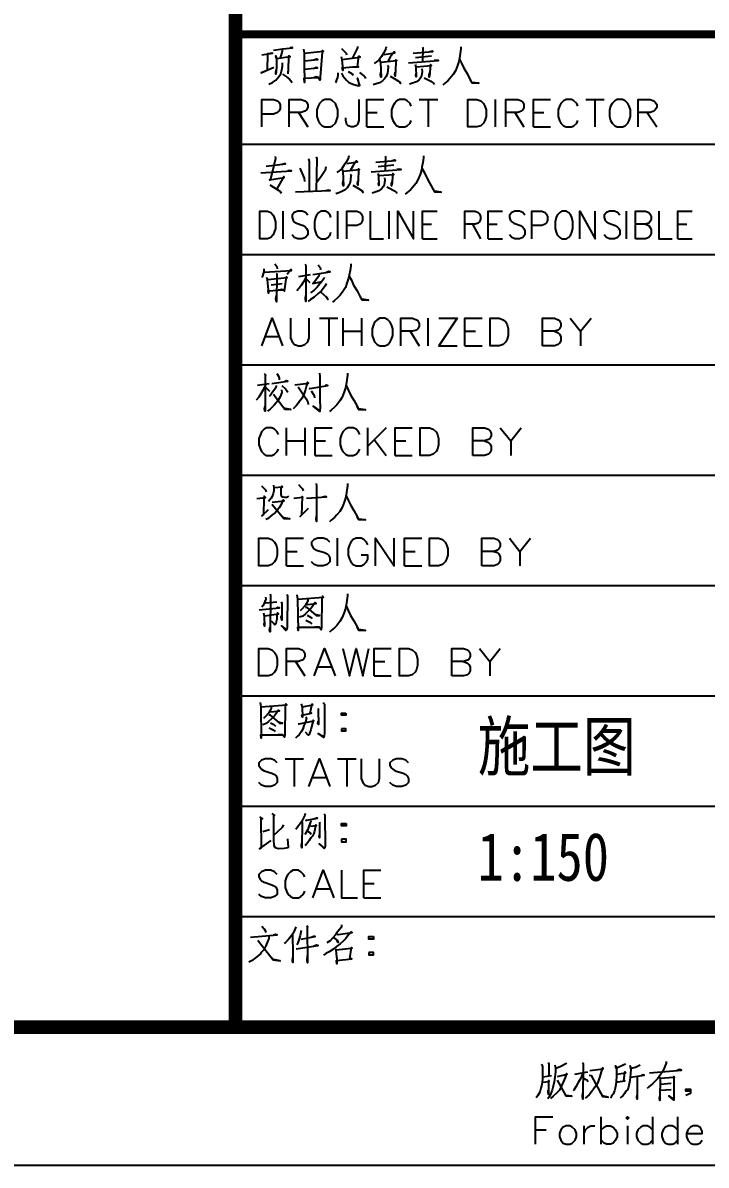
# Model space of a CAD drawing. Extents: x 1417642 to 3570900, y 124798 to 1191112.
# Drawn here: x 1604028 to 1611462, y 507748 to 520173 of the extents above; entities that cross this region are included whole.
import ezdxf

# ---------------------------------------------------------------- set-up
doc = ezdxf.new("R2010")
doc.units = 0
doc.header["$LTSCALE"] = 1000
doc.header["$MEASUREMENT"] = 0
for name, color, linetype in [('PUB_TITLE', 4, 'CONTINUOUS'), ('TEXT', 7, 'CONTINUOUS'), ('图戳', 211, 'CONTINUOUS')]:
    doc.layers.add(name, color=color, linetype=linetype)
doc.styles.add('HZSJ', font='')
doc.styles.get('HZSJ').set_extended_font_data('FangSong_GB2312')

msp = doc.modelspace()

# ---------------------------------------------------------------- linework, layer by layer
at = {"layer": 'PUB_TITLE'}
msp.add_lwpolyline([(1417642.3, 507748.4), (1618342.3, 507748.4), (1618342.3, 633898.4), (1417642.3, 633898.4)], close=True, dxfattribs=at)
at = {"layer": 'PUB_TITLE', "const_width": 150}
msp.add_lwpolyline([(1421392.3, 509248.4), (1616842.3, 509248.4), (1616842.3, 632398.4), (1421392.3, 632398.4)], close=True, dxfattribs=at)
at = {"layer": '图戳'}
for p, q in [((1616842.3, 518848.4), (1606342.3, 518848.4)), ((1616842.3, 517648.4), (1606342.3, 517648.4)), ((1616842.3, 516448.4), (1606342.3, 516448.4)), ((1616842.3, 515248.4), (1606342.3, 515248.4)), ((1616842.3, 514048.4), (1606342.3, 514048.4)), ((1616842.3, 512848.4), (1606342.3, 512848.4)), ((1616842.3, 511648.4), (1606342.3, 511648.4)), ((1616842.3, 510448.4), (1606342.3, 510448.4)), ((1606342.3, 509248.4), (1616842.3, 509248.4))]:
    msp.add_line(p, q, dxfattribs=at)
for points, const_width in [([(1606342.3, 632398.4), (1606342.3, 509248.4)], 150), ([(1616842.3, 520048.4), (1606342.3, 520048.4)], 90)]:
    msp.add_lwpolyline(points, dxfattribs=dict(at, const_width=const_width))
for points in [[(1606755.6, 519877.6), (1606858, 519891.2), (1606960.4, 519901.5), (1606953.6, 519904.9), (1606936.5, 519901.5)], [(1606830.7, 519788.8), (1606854.6, 519863.9), (1606854.6, 519887.8)], [(1607079.9, 519887.8), (1607090.2, 519843.4), (1607090.2, 519679.5), (1607093.6, 519570.3), (1607093.6, 519525.9), (1607090.2, 519570.3), (1607240.4, 519580.5), (1607223.3, 519587.3), (1607196, 519577.1)], [(1607093.6, 519843.4), (1607298.5, 519863.9), (1607288.2, 519874.1), (1607284.8, 519853.7), (1607264.3, 519583.9), (1607264.3, 519560), (1607260.9, 519549.8), (1607237, 519583.9)], [(1607496.5, 519894.6), (1607544.3, 519843.4), (1607547.7, 519826.3)], [(1607670.6, 519915.1), (1607667.2, 519901.5), (1607612.6, 519785.4)], [(1607981.3, 519911.7), (1607977.9, 519894.6), (1607954, 519846.8), (1607930.1, 519805.9), (1607899.4, 519768.3), (1607851.6, 519730.7)], [(1607960.8, 519829.8), (1608073.5, 519846.8), (1608066.7, 519857.1), (1608025.7, 519799), (1607998.4, 519754.6)], [(1608275, 519843.4), (1608490.1, 519860.5), (1608479.8, 519863.9), (1608452.5, 519857.1)], [(1608377.4, 519908.3), (1608380.8, 519901.5), (1608377.4, 519754.6)], [(1608793.9, 519911.7), (1608793.9, 519891.2), (1608787.1, 519840), (1608776.9, 519788.8), (1608770, 519754.6), (1608756.4, 519710.3), (1608735.9, 519652.2), (1608708.6, 519611.2), (1608677.9, 519570.3), (1608650.5, 519543), (1608616.4, 519512.2), (1608595.9, 519495.2)], [(1606629.2, 519826.3), (1606745.3, 519843.4), (1606690.7, 519836.6), (1606687.3, 519655.6), (1606622.4, 519628.3), (1606759, 519689.8)], [(1606704.4, 519505.4), (1606745.3, 519525.9), (1606779.5, 519549.8), (1606806.8, 519580.5), (1606834.1, 519618.1), (1606844.3, 519662.5), (1606851.2, 519703.4), (1606851.2, 519737.6)], [(1606916, 519618.1), (1606916, 519645.4), (1606919.5, 519652.2), (1606922.9, 519816.1), (1606936.5, 519802.4), (1606786.3, 519782), (1606779.5, 519812.7), (1606786.3, 519785.4), (1606786.3, 519700), (1606782.9, 519635.1), (1606779.5, 519614.7), (1606779.5, 519628.3), (1606782.9, 519665.9)], [(1607093.6, 519761.5), (1607237, 519775.1), (1607223.3, 519778.5), (1607192.6, 519768.3)], [(1607489.7, 519805.9), (1607499.9, 519775.1), (1607506.7, 519700), (1607510.1, 519655.6), (1607503.3, 519682.9), (1607619.4, 519693.2), (1607680.9, 519696.6), (1607670.6, 519696.6), (1607684.3, 519809.3), (1607697.9, 519799), (1607663.8, 519792.2), (1607499.9, 519771.7)], [(1607909.6, 519771.7), (1607919.9, 519741), (1607926.7, 519583.9), (1607919.9, 519607.8), (1607923.3, 519638.6)], [(1607923.3, 519744.4), (1608097.4, 519764.9), (1608087.2, 519771.7), (1608087.2, 519737.6), (1608083.8, 519665.9), (1608080.3, 519594.2), (1608076.9, 519607.8), (1608080.3, 519635.1)], [(1608223.7, 519737.6), (1608551.5, 519764.9), (1608531, 519764.9), (1608503.7, 519764.9)], [(1608473, 519809.3), (1608298.9, 519792.2)], [(1608776.9, 519778.5), (1608800.8, 519734.2), (1608824.7, 519679.5), (1608862.2, 519621.5), (1608896.4, 519553.2), (1608913.5, 519519.1), (1608988.6, 519515.6), (1608913.5, 519525.9), (1608896.4, 519549.8)], [(1606854.6, 519614.7), (1606895.6, 519587.3), (1606929.7, 519560), (1606943.4, 519543), (1606953.6, 519519.1)], [(1607093.6, 519669.3), (1607233.6, 519682.9), (1607219.9, 519686.4), (1607196, 519676.1)], [(1607455.5, 519628.3), (1607455.5, 519604.4), (1607452.1, 519577.1), (1607441.9, 519553.2), (1607431.6, 519529.3), (1607428.2, 519519.1)], [(1607496.5, 519624.9), (1607510.1, 519597.6), (1607527.2, 519573.7), (1607547.7, 519549.8), (1607571.6, 519529.3), (1607598.9, 519512.2), (1607629.6, 519502), (1607670.6, 519491.7), (1607694.5, 519491.7), (1607670.6, 519570.3), (1607687.7, 519491.7), (1607691.1, 519491.7)], [(1607568.2, 519645.4), (1607609.2, 519618.1), (1607616, 519611.2), (1607619.4, 519601)], [(1607691.1, 519631.7), (1607738.9, 519597.6), (1607749.2, 519587.3), (1607756, 519566.9)], [(1607995, 519713.7), (1608005.2, 519700), (1608001.8, 519689.8), (1607995, 519624.9), (1607981.3, 519590.8), (1607964.3, 519563.4), (1607940.4, 519543), (1607909.6, 519522.5), (1607872.1, 519508.8), (1607837.9, 519498.6)], [(1608370.6, 519672.7), (1608374, 519645.4), (1608363.7, 519597.6), (1608353.5, 519573.7), (1608339.8, 519553.2), (1608309.1, 519532.7), (1608278.4, 519519.1), (1608234, 519505.4)], [(1608295.5, 519720.5), (1608302.3, 519693.2), (1608305.7, 519587.3), (1608302.3, 519604.4), (1608305.7, 519624.9)], [(1608305.7, 519696.6), (1608473, 519710.3), (1608462.8, 519720.5), (1608459.3, 519693.2), (1608455.9, 519618.1), (1608449.1, 519583.9), (1608449.1, 519607.8), (1608455.9, 519628.3)], [(1608025.7, 519594.2), (1608087.2, 519556.6), (1608114.5, 519539.5), (1608128.1, 519529.3), (1608135, 519512.2), (1608117.9, 519536.1)], [(1608394.5, 519573.7), (1608432, 519556.6), (1608466.2, 519539.5), (1608486.7, 519525.9), (1608496.9, 519515.6), (1608503.7, 519502)], [(1606629.2, 519041), (1606629.2, 519338.1), (1606755.6, 519338.1), (1606800, 519324.4), (1606813.6, 519310.8), (1606827.3, 519283.5), (1606827.3, 519239.1), (1606813.6, 519211.8), (1606800, 519198.1), (1606755.6, 519181), (1606629.2, 519181)], [(1606926.3, 519041), (1606926.3, 519338.1), (1607056, 519338.1), (1607097, 519324.4), (1607114.1, 519310.8), (1607127.7, 519283.5), (1607127.7, 519252.7), (1607114.1, 519225.4), (1607097, 519211.8), (1607056, 519198.1), (1606926.3, 519198.1)], [(1607312.1, 519338.1), (1607284.8, 519324.4), (1607254.1, 519297.1), (1607240.4, 519266.4), (1607226.8, 519225.4), (1607226.8, 519153.7), (1607240.4, 519109.3), (1607254.1, 519082), (1607284.8, 519054.7), (1607312.1, 519041), (1607370.2, 519041), (1607397.5, 519054.7), (1607428.2, 519082), (1607441.9, 519109.3), (1607455.5, 519153.7), (1607455.5, 519225.4), (1607441.9, 519266.4), (1607428.2, 519297.1), (1607397.5, 519324.4), (1607370.2, 519338.1), (1607312.1, 519338.1), (1607312.1, 519338.1)], [(1607684.3, 519338.1), (1607684.3, 519109.3), (1607670.6, 519068.4), (1607653.5, 519054.7), (1607626.2, 519041), (1607598.9, 519041), (1607568.2, 519054.7), (1607554.5, 519068.4), (1607540.9, 519109.3), (1607540.9, 519140.1)], [(1607769.6, 519041), (1607769.6, 519338.1), (1607954, 519338.1)], [(1608254.5, 519266.4), (1608240.8, 519297.1), (1608210.1, 519324.4), (1608182.8, 519338.1), (1608124.7, 519338.1), (1608097.4, 519324.4), (1608070.1, 519297.1), (1608053, 519266.4), (1608039.4, 519225.4), (1608039.4, 519153.7), (1608053, 519109.3), (1608070.1, 519082), (1608097.4, 519054.7), (1608124.7, 519041), (1608182.8, 519041), (1608210.1, 519054.7), (1608240.8, 519082), (1608254.5, 519109.3)], [(1608339.8, 519338.1), (1608541.3, 519338.1)], [(1608438.9, 519338.1), (1608438.9, 519041)], [(1608869.1, 519041), (1608869.1, 519338.1), (1608968.1, 519338.1), (1609012.5, 519324.4), (1609039.8, 519297.1), (1609053.4, 519266.4), (1609067.1, 519225.4), (1609067.1, 519153.7), (1609053.4, 519109.3), (1609039.8, 519082), (1609012.5, 519054.7), (1608968.1, 519041), (1608869.1, 519041), (1608869.1, 519041)], [(1609169.5, 519041), (1609169.5, 519338.1)], [(1609282.2, 519041), (1609282.2, 519338.1), (1609412, 519338.1), (1609452.9, 519324.4), (1609466.6, 519310.8), (1609480.2, 519283.5), (1609480.2, 519252.7), (1609466.6, 519225.4), (1609452.9, 519211.8), (1609412, 519198.1), (1609282.2, 519198.1)], [(1609582.7, 519041), (1609582.7, 519338.1), (1609767, 519338.1)], [(1610067.5, 519266.4), (1610053.9, 519297.1), (1610023.1, 519324.4), (1609995.8, 519338.1), (1609937.8, 519338.1), (1609910.4, 519324.4), (1609879.7, 519297.1), (1609866.1, 519266.4), (1609852.4, 519225.4), (1609852.4, 519153.7), (1609866.1, 519109.3), (1609879.7, 519082), (1609910.4, 519054.7), (1609937.8, 519041), (1609995.8, 519041), (1610023.1, 519054.7), (1610053.9, 519082), (1610067.5, 519109.3)], [(1610152.9, 519338.1), (1610350.9, 519338.1)], [(1610251.9, 519338.1), (1610251.9, 519041)], [(1610494.3, 519338.1), (1610467, 519324.4), (1610439.7, 519297.1), (1610422.6, 519266.4), (1610408.9, 519225.4), (1610408.9, 519153.7), (1610422.6, 519109.3), (1610439.7, 519082), (1610467, 519054.7), (1610494.3, 519041), (1610552.3, 519041), (1610579.7, 519054.7), (1610610.4, 519082), (1610624.1, 519109.3), (1610637.7, 519153.7), (1610637.7, 519225.4), (1610624.1, 519266.4), (1610610.4, 519297.1), (1610579.7, 519324.4), (1610552.3, 519338.1), (1610494.3, 519338.1), (1610494.3, 519338.1)], [(1610723.1, 519041), (1610723.1, 519338.1), (1610852.8, 519338.1), (1610893.8, 519324.4), (1610907.4, 519310.8), (1610924.5, 519283.5), (1610924.5, 519252.7), (1610907.4, 519225.4), (1610893.8, 519211.8), (1610852.8, 519198.1), (1610723.1, 519198.1)], [(1607028.7, 519198.1), (1607127.7, 519041)], [(1607769.6, 519198.1), (1607882.3, 519198.1)], [(1609381.2, 519198.1), (1609480.2, 519041)], [(1609582.7, 519198.1), (1609695.3, 519198.1)], [(1610822.1, 519198.1), (1610924.5, 519041)], [(1607769.6, 519041), (1607954, 519041)], [(1609582.7, 519041), (1609767, 519041)], [(1606677, 518614.2), (1606885.3, 518638.1), (1606871.7, 518638.1), (1606847.8, 518631.3)], [(1606772.6, 518720.1), (1606776.1, 518696.2), (1606748.7, 518573.3), (1606718, 518460.6), (1606711.2, 518467.4), (1606871.7, 518491.3), (1606868.2, 518501.6), (1606789.7, 518368.4)], [(1607134.6, 518696.2), (1607141.4, 518665.5), (1607141.4, 518341.1)], [(1607219.9, 518716.7), (1607226.8, 518692.8), (1607219.9, 518344.5)], [(1607575, 518726.9), (1607571.6, 518709.8), (1607547.7, 518662), (1607520.4, 518621.1), (1607493.1, 518583.5), (1607445.3, 518546)], [(1607554.5, 518645), (1607667.2, 518662), (1607657, 518672.3), (1607619.4, 518614.2), (1607592.1, 518569.9)], [(1607868.7, 518658.6), (1608083.8, 518675.7), (1608070.1, 518679.1), (1608042.8, 518672.3)], [(1608063.3, 518624.5), (1607892.6, 518607.4)], [(1607971.1, 518723.5), (1607974.5, 518713.3), (1607971.1, 518569.9)], [(1608387.6, 518726.9), (1608387.6, 518706.4), (1608380.8, 518655.2), (1608370.6, 518604), (1608363.7, 518569.9), (1608350.1, 518525.5), (1608326.2, 518467.4), (1608302.3, 518426.5), (1608271.6, 518385.5), (1608244.2, 518358.2), (1608210.1, 518327.4), (1608186.2, 518310.4)], [(1606615.6, 518542.5), (1606950.2, 518563), (1606933.1, 518566.4), (1606912.6, 518563)], [(1607042.4, 518593.8), (1607090.2, 518484.5), (1607093.6, 518446.9)], [(1607325.8, 518607.4), (1607318.9, 518566.4), (1607274.6, 518501.6), (1607223.3, 518433.3)], [(1607588.7, 518528.9), (1607598.9, 518515.2), (1607595.5, 518505), (1607588.7, 518436.7), (1607575, 518406), (1607557.9, 518378.7), (1607534, 518358.2), (1607499.9, 518337.7), (1607465.8, 518324), (1607431.6, 518313.8)], [(1607499.9, 518586.9), (1607510.1, 518556.2), (1607517, 518399.1), (1607510.1, 518423), (1607513.6, 518453.8)], [(1607513.6, 518559.6), (1607691.1, 518576.7), (1607680.9, 518586.9), (1607680.9, 518552.8), (1607677.5, 518481.1), (1607674, 518409.4), (1607670.6, 518423), (1607674, 518450.4)], [(1607817.4, 518552.8), (1608145.2, 518576.7), (1608124.7, 518580.1), (1608097.4, 518576.7)], [(1607889.1, 518535.7), (1607896, 518508.4), (1607899.4, 518402.6), (1607896, 518419.6), (1607899.4, 518440.1)], [(1607899.4, 518511.8), (1608063.3, 518525.5), (1608053, 518535.7), (1608049.6, 518508.4), (1608046.2, 518433.3), (1608039.4, 518399.1), (1608039.4, 518423), (1608046.2, 518443.5)], [(1608370.6, 518593.8), (1608394.5, 518549.4), (1608418.4, 518494.7), (1608452.5, 518433.3), (1608490.1, 518368.4), (1608507.1, 518334.3), (1608578.8, 518330.9), (1608507.1, 518341.1), (1608490.1, 518365)], [(1606714.6, 518412.8), (1606755.6, 518385.5), (1606782.9, 518368.4), (1606813.6, 518351.3), (1606827.3, 518337.7), (1606837.5, 518320.6)], [(1607619.4, 518409.4), (1607680.9, 518371.8), (1607708.2, 518354.8), (1607721.8, 518344.5), (1607728.7, 518327.4), (1607711.6, 518351.3)], [(1607964.3, 518487.9), (1607967.7, 518460.6), (1607957.4, 518412.8), (1607947.2, 518388.9), (1607930.1, 518368.4), (1607899.4, 518347.9), (1607872.1, 518334.3), (1607827.7, 518320.6)], [(1607988.2, 518388.9), (1608025.7, 518371.8), (1608056.4, 518354.8), (1608080.3, 518341.1), (1608090.6, 518330.9), (1608097.4, 518317.2)], [(1606994.6, 518334.3), (1607370.2, 518351.3), (1607356.5, 518354.8), (1607318.9, 518347.9)], [(1606605.3, 517825.5), (1606605.3, 518126), (1606690.7, 518126), (1606724.8, 518108.9), (1606752.2, 518081.6), (1606762.4, 518054.3), (1606776.1, 518009.9), (1606776.1, 517938.2), (1606762.4, 517897.2), (1606752.2, 517866.5), (1606724.8, 517839.2), (1606690.7, 517825.5), (1606605.3, 517825.5), (1606605.3, 517825.5)], [(1606861.4, 517825.5), (1606861.4, 518126)], [(1607127.7, 518081.6), (1607103.8, 518108.9), (1607066.3, 518126), (1607018.5, 518126), (1606980.9, 518108.9), (1606957, 518081.6), (1606957, 518054.3), (1606967.3, 518023.6), (1606980.9, 518009.9), (1607004.8, 517996.2), (1607076.5, 517968.9), (1607103.8, 517951.9), (1607114.1, 517938.2), (1607127.7, 517910.9), (1607127.7, 517866.5), (1607103.8, 517839.2), (1607066.3, 517825.5), (1607018.5, 517825.5), (1606980.9, 517839.2), (1606957, 517866.5)], [(1607380.4, 518054.3), (1607370.2, 518081.6), (1607346.3, 518108.9), (1607322.4, 518126), (1607271.1, 518126), (1607247.2, 518108.9), (1607223.3, 518081.6), (1607213.1, 518054.3), (1607199.4, 518009.9), (1607199.4, 517938.2), (1607213.1, 517897.2), (1607223.3, 517866.5), (1607247.2, 517839.2), (1607271.1, 517825.5), (1607322.4, 517825.5), (1607346.3, 517839.2), (1607370.2, 517866.5), (1607380.4, 517897.2)], [(1607455.5, 517825.5), (1607455.5, 518126)], [(1607551.1, 517825.5), (1607551.1, 518126), (1607660.4, 518126), (1607697.9, 518108.9), (1607708.2, 518095.3), (1607721.8, 518067.9), (1607721.8, 518023.6), (1607708.2, 517996.2), (1607697.9, 517982.6), (1607660.4, 517968.9), (1607551.1, 517968.9)], [(1607807.2, 518126), (1607807.2, 517825.5), (1607950.6, 517825.5)], [(1608012.1, 517825.5), (1608012.1, 518126)], [(1608107.7, 517825.5), (1608107.7, 518126), (1608278.4, 517825.5), (1608278.4, 518126)], [(1608377.4, 517825.5), (1608377.4, 518126), (1608534.5, 518126)], [(1608838.3, 517825.5), (1608838.3, 518126), (1608947.6, 518126), (1608981.7, 518108.9), (1608995.4, 518095.3), (1609005.6, 518067.9), (1609005.6, 518037.2), (1608995.4, 518009.9), (1608981.7, 517996.2), (1608947.6, 517982.6), (1608838.3, 517982.6)], [(1609091, 517825.5), (1609091, 518126), (1609248.1, 518126)], [(1609490.5, 518081.6), (1609466.6, 518108.9), (1609432.4, 518126), (1609381.2, 518126), (1609347.1, 518108.9), (1609323.2, 518081.6), (1609323.2, 518054.3), (1609333.4, 518023.6), (1609347.1, 518009.9), (1609371, 517996.2), (1609442.7, 517968.9), (1609466.6, 517951.9), (1609480.2, 517938.2), (1609490.5, 517910.9), (1609490.5, 517866.5), (1609466.6, 517839.2), (1609432.4, 517825.5), (1609381.2, 517825.5), (1609347.1, 517839.2), (1609323.2, 517866.5)], [(1609565.6, 517825.5), (1609565.6, 518126), (1609674.9, 518126), (1609709, 518108.9), (1609722.7, 518095.3), (1609736.3, 518067.9), (1609736.3, 518023.6), (1609722.7, 517996.2), (1609709, 517982.6), (1609674.9, 517968.9), (1609565.6, 517968.9)], [(1609893.4, 518126), (1609869.5, 518108.9), (1609842.2, 518081.6), (1609831.9, 518054.3), (1609818.3, 518009.9), (1609818.3, 517938.2), (1609831.9, 517897.2), (1609842.2, 517866.5), (1609869.5, 517839.2), (1609893.4, 517825.5), (1609941.2, 517825.5), (1609965.1, 517839.2), (1609989, 517866.5), (1610002.6, 517897.2), (1610012.9, 517938.2), (1610012.9, 518009.9), (1610002.6, 518054.3), (1609989, 518081.6), (1609965.1, 518108.9), (1609941.2, 518126), (1609893.4, 518126), (1609893.4, 518126)], [(1610088, 517825.5), (1610088, 518126), (1610255.3, 517825.5), (1610255.3, 518126)], [(1610521.6, 518081.6), (1610497.7, 518108.9), (1610463.6, 518126), (1610412.4, 518126), (1610378.2, 518108.9), (1610354.3, 518081.6), (1610354.3, 518054.3), (1610364.6, 518023.6), (1610378.2, 518009.9), (1610402.1, 517996.2), (1610473.8, 517968.9), (1610497.7, 517951.9), (1610511.4, 517938.2), (1610521.6, 517910.9), (1610521.6, 517866.5), (1610497.7, 517839.2), (1610463.6, 517825.5), (1610412.4, 517825.5), (1610378.2, 517839.2), (1610354.3, 517866.5)], [(1610596.7, 517825.5), (1610596.7, 518126)], [(1610692.3, 517825.5), (1610692.3, 518126), (1610801.6, 518126), (1610839.2, 518108.9), (1610849.4, 518095.3), (1610863.1, 518067.9), (1610863.1, 518037.2), (1610849.4, 518009.9), (1610839.2, 517996.2), (1610801.6, 517982.6), (1610692.3, 517982.6)], [(1610948.4, 518126), (1610948.4, 517825.5), (1611091.8, 517825.5)], [(1611153.3, 517825.5), (1611153.3, 518126), (1611310.3, 518126)], [(1608377.4, 517982.6), (1608473, 517982.6)], [(1608920.3, 517982.6), (1609005.6, 517825.5)], [(1609091, 517982.6), (1609190, 517982.6)], [(1610801.6, 517982.6), (1610839.2, 517968.9), (1610849.4, 517951.9), (1610863.1, 517924.5), (1610863.1, 517880.2), (1610849.4, 517852.8), (1610839.2, 517839.2), (1610801.6, 517825.5), (1610692.3, 517825.5)], [(1611153.3, 517982.6), (1611252.3, 517982.6)], [(1608377.4, 517825.5), (1608534.5, 517825.5)], [(1609091, 517825.5), (1609248.1, 517825.5)], [(1611153.3, 517825.5), (1611310.3, 517825.5)], [(1606649.7, 517497.7), (1606649.7, 517467), (1606642.9, 517443.1), (1606636.1, 517419.2), (1606629.2, 517402.1)], [(1606769.2, 517552.4), (1606789.7, 517521.6), (1606796.5, 517497.7)], [(1607097, 517549), (1607110.7, 517535.3), (1607107.3, 517538.7), (1607107.3, 517142.7), (1607103.8, 517173.4), (1607107.3, 517207.5)], [(1607240.4, 517542.1), (1607264.3, 517511.4), (1607267.7, 517497.7), (1607264.3, 517487.5)], [(1607595.5, 517552.4), (1607595.5, 517531.9), (1607588.7, 517480.7), (1607578.4, 517429.5), (1607571.6, 517395.3), (1607557.9, 517350.9), (1607537.5, 517292.9), (1607510.1, 517251.9), (1607479.4, 517210.9), (1607452.1, 517183.6), (1607418, 517152.9), (1607397.5, 517135.8)], [(1606649.7, 517460.2), (1606950.2, 517480.7), (1606943.4, 517490.9), (1606902.4, 517436.3)], [(1606680.5, 517405.6), (1606687.3, 517378.2), (1606700.9, 517231.4), (1606697.5, 517258.7), (1606861.4, 517269), (1606844.3, 517272.4), (1606806.8, 517265.6)], [(1606861.4, 517269), (1606875.1, 517255.3), (1606895.6, 517412.4), (1606902.4, 517398.7), (1606694.1, 517378.2)], [(1606782.9, 517449.9), (1606789.7, 517443.1), (1606786.3, 517139.2), (1606779.5, 517170), (1606786.3, 517207.5)], [(1607110.7, 517409), (1607079.9, 517357.8), (1607056, 517316.8), (1607035.5, 517286.1), (1607008.2, 517258.7)], [(1607155.1, 517432.9), (1607025.3, 517412.4)], [(1607110.7, 517388.5), (1607151.6, 517347.5)], [(1607305.3, 517402.1), (1607301.9, 517388.5), (1607264.3, 517337.3), (1607260.9, 517333.9), (1607230.2, 517299.7), (1607196, 517265.6), (1607158.5, 517238.3)], [(1607182.4, 517436.3), (1607370.2, 517463.6), (1607356.5, 517467), (1607329.2, 517456.8)], [(1607250.7, 517439.7), (1607247.2, 517419.2), (1607189.2, 517340.7), (1607182.4, 517337.3), (1607284.8, 517361.2)], [(1607578.4, 517419.2), (1607602.3, 517374.8), (1607626.2, 517320.2), (1607663.8, 517258.7), (1607697.9, 517193.9), (1607715, 517159.7), (1607790.1, 517156.3), (1607715, 517166.6), (1607697.9, 517190.5)], [(1606728.3, 517323.6), (1606847.8, 517337.3)], [(1607329.2, 517337.3), (1607318.9, 517313.4), (1607278, 517258.7), (1607240.4, 517228), (1607196, 517190.5), (1607158.5, 517163.1), (1607131.2, 517142.7)], [(1607267.7, 517248.5), (1607332.6, 517190.5), (1607346.3, 517163.1), (1607325.8, 517197.3)], [(1606629.2, 516661.2), (1606741.9, 516961.7), (1606854.6, 516661.2)], [(1606939.9, 516961.7), (1606939.9, 516746.6), (1606957, 516702.2), (1606984.3, 516674.9), (1607028.7, 516661.2), (1607056, 516661.2), (1607097, 516674.9), (1607127.7, 516702.2), (1607141.4, 516746.6), (1607141.4, 516961.7)], [(1607254.1, 516961.7), (1607455.5, 516961.7)], [(1607356.5, 516961.7), (1607356.5, 516661.2)], [(1607513.6, 516661.2), (1607513.6, 516961.7)], [(1607711.6, 516961.7), (1607711.6, 516661.2)], [(1607913, 516961.7), (1607882.3, 516944.6), (1607855, 516917.3), (1607841.3, 516890), (1607827.7, 516845.6), (1607827.7, 516773.9), (1607841.3, 516732.9), (1607855, 516702.2), (1607882.3, 516674.9), (1607913, 516661.2), (1607967.7, 516661.2), (1607998.4, 516674.9), (1608025.7, 516702.2), (1608039.4, 516732.9), (1608053, 516773.9), (1608053, 516845.6), (1608039.4, 516890), (1608025.7, 516917.3), (1607998.4, 516944.6), (1607967.7, 516961.7), (1607913, 516961.7), (1607913, 516961.7)], [(1608141.8, 516661.2), (1608141.8, 516961.7), (1608268.1, 516961.7), (1608312.5, 516944.6), (1608326.2, 516931), (1608339.8, 516903.6), (1608339.8, 516872.9), (1608326.2, 516845.6), (1608312.5, 516831.9), (1608268.1, 516818.3), (1608141.8, 516818.3)], [(1608438.9, 516661.2), (1608438.9, 516961.7)], [(1608554.9, 516961.7), (1608753, 516961.7), (1608554.9, 516661.2), (1608753, 516661.2)], [(1608838.3, 516661.2), (1608838.3, 516961.7), (1609026.1, 516961.7)], [(1609111.5, 516661.2), (1609111.5, 516961.7), (1609210.5, 516961.7), (1609254.9, 516944.6), (1609282.2, 516917.3), (1609295.9, 516890), (1609309.5, 516845.6), (1609309.5, 516773.9), (1609295.9, 516732.9), (1609282.2, 516702.2), (1609254.9, 516674.9), (1609210.5, 516661.2), (1609111.5, 516661.2), (1609111.5, 516661.2)], [(1609681.7, 516661.2), (1609681.7, 516961.7), (1609811.4, 516961.7), (1609852.4, 516944.6), (1609866.1, 516931), (1609879.7, 516903.6), (1609879.7, 516872.9), (1609866.1, 516845.6), (1609852.4, 516831.9), (1609811.4, 516818.3), (1609681.7, 516818.3)], [(1609982.2, 516961.7), (1610094.8, 516818.3), (1610210.9, 516961.7)], [(1606670.2, 516760.2), (1606813.6, 516760.2)], [(1607513.6, 516818.3), (1607711.6, 516818.3)], [(1608240.8, 516818.3), (1608339.8, 516661.2)], [(1608838.3, 516818.3), (1608954.4, 516818.3)], [(1609811.4, 516818.3), (1609852.4, 516801.2), (1609866.1, 516787.6), (1609879.7, 516760.2), (1609879.7, 516715.9), (1609866.1, 516688.5), (1609852.4, 516674.9), (1609811.4, 516661.2), (1609681.7, 516661.2)], [(1610094.8, 516818.3), (1610094.8, 516661.2)], [(1608838.3, 516661.2), (1609026.1, 516661.2)], [(1606653.1, 516360.8), (1606670.2, 516340.3), (1606663.4, 516347.1), (1606663.4, 515951), (1606656.6, 515974.9), (1606663.4, 516009.1)], [(1606738.5, 516251.5), (1606909.2, 516275.4), (1606895.6, 516278.8), (1606878.5, 516272)], [(1606789.7, 516360.8), (1606810.2, 516330), (1606817, 516309.5), (1606817, 516289.1)], [(1606987.7, 516234.4), (1607134.6, 516254.9), (1607124.3, 516265.2), (1607114.1, 516227.6), (1607103.8, 516186.6), (1607090.2, 516142.2), (1607062.9, 516087.6), (1607032.1, 516046.6), (1607028.7, 516039.8), (1607001.4, 516009.1), (1606970.7, 515974.9)], [(1607254.1, 516364.2), (1607260.9, 516326.6), (1607260.9, 516080.8), (1607260.9, 516074), (1607264.3, 515988.6), (1607260.9, 515954.5), (1607257.5, 515947.6), (1607185.8, 516002.3), (1607257.5, 515954.5)], [(1607561.4, 516364.2), (1607561.4, 516340.3), (1607554.5, 516289.1), (1607544.3, 516237.8), (1607537.5, 516203.7), (1607523.8, 516159.3), (1607503.3, 516101.3), (1607476, 516060.3), (1607445.3, 516019.3), (1607418, 515992), (1607383.8, 515961.3), (1607363.3, 515947.6)], [(1606663.4, 516227.6), (1606642.9, 516179.8), (1606619, 516138.8), (1606595.1, 516101.3), (1606567.8, 516070.5)], [(1606707.8, 516248.1), (1606581.4, 516227.6)], [(1606666.8, 516210.5), (1606711.2, 516166.1)], [(1606840.9, 516179.8), (1606844.3, 516152.5), (1606827.3, 516104.7), (1606806.8, 516070.5), (1606782.9, 516039.8), (1606762.4, 516015.9), (1606741.9, 515992), (1606718, 515971.5), (1606690.7, 515951)], [(1606782.9, 516227.6), (1606779.5, 516203.7), (1606745.3, 516155.9), (1606721.4, 516121.8), (1606707.8, 516108.1)], [(1606752.2, 516132), (1606762.4, 516125.2), (1606878.5, 515971.5), (1606943.4, 515968.1), (1606881.9, 515978.4), (1606864.8, 515992)], [(1606844.3, 516227.6), (1606885.3, 516193.5), (1606895.6, 516176.4), (1606909.2, 516155.9)], [(1607021.9, 516213.9), (1607110.7, 516084.2), (1607127.7, 516046.6), (1607131.2, 516022.7)], [(1607141.4, 516200.3), (1607151.6, 516196.9), (1607346.3, 516227.6), (1607332.6, 516231), (1607318.9, 516227.6)], [(1607165.3, 516169.6), (1607196, 516118.3), (1607199.4, 516094.4)], [(1607544.3, 516227.6), (1607568.2, 516183.2), (1607592.1, 516128.6), (1607629.6, 516070.5), (1607663.8, 516002.3), (1607680.9, 515968.1), (1607756, 515964.7), (1607680.9, 515974.9), (1607663.8, 515998.8)], [(1606810.2, 515695), (1606796.5, 515725.7), (1606765.8, 515753), (1606738.5, 515766.7), (1606680.5, 515766.7), (1606653.1, 515753), (1606625.8, 515725.7), (1606612.2, 515695), (1606595.1, 515654), (1606595.1, 515582.3), (1606612.2, 515537.9), (1606625.8, 515510.6), (1606653.1, 515483.3), (1606680.5, 515466.2), (1606738.5, 515466.2), (1606765.8, 515483.3), (1606796.5, 515510.6), (1606810.2, 515537.9)], [(1606895.6, 515466.2), (1606895.6, 515766.7)], [(1607097, 515766.7), (1607097, 515466.2)], [(1607209.7, 515466.2), (1607209.7, 515766.7), (1607394.1, 515766.7)], [(1607694.5, 515695), (1607680.9, 515725.7), (1607653.5, 515753), (1607622.8, 515766.7), (1607568.2, 515766.7), (1607537.5, 515753), (1607510.1, 515725.7), (1607496.5, 515695), (1607479.4, 515654), (1607479.4, 515582.3), (1607496.5, 515537.9), (1607510.1, 515510.6), (1607537.5, 515483.3), (1607568.2, 515466.2), (1607622.8, 515466.2), (1607653.5, 515483.3), (1607680.9, 515510.6), (1607694.5, 515537.9)], [(1607981.3, 515766.7), (1607779.9, 515568.6)], [(1607779.9, 515466.2), (1607779.9, 515766.7)], [(1608080.3, 515466.2), (1608080.3, 515766.7), (1608264.7, 515766.7)], [(1608350.1, 515466.2), (1608350.1, 515766.7), (1608452.5, 515766.7), (1608493.5, 515753), (1608524.2, 515725.7), (1608537.9, 515695), (1608551.5, 515654), (1608551.5, 515582.3), (1608537.9, 515537.9), (1608524.2, 515510.6), (1608493.5, 515483.3), (1608452.5, 515466.2), (1608350.1, 515466.2), (1608350.1, 515466.2)], [(1608923.7, 515466.2), (1608923.7, 515766.7), (1609050, 515766.7), (1609094.4, 515753), (1609108.1, 515739.3), (1609121.7, 515712), (1609121.7, 515681.3), (1609108.1, 515654), (1609094.4, 515640.3), (1609050, 515626.7), (1608923.7, 515626.7)], [(1609220.7, 515766.7), (1609336.8, 515626.7), (1609449.5, 515766.7)], [(1607851.6, 515640.3), (1607981.3, 515466.2)], [(1606895.6, 515626.7), (1607097, 515626.7)], [(1607209.7, 515626.7), (1607322.4, 515626.7)], [(1608080.3, 515626.7), (1608193, 515626.7)], [(1609050, 515626.7), (1609094.4, 515609.6), (1609108.1, 515595.9), (1609121.7, 515568.6), (1609121.7, 515524.2), (1609108.1, 515496.9), (1609094.4, 515483.3), (1609050, 515466.2), (1608923.7, 515466.2)], [(1609336.8, 515626.7), (1609336.8, 515466.2)], [(1607209.7, 515466.2), (1607394.1, 515466.2)], [(1608080.3, 515466.2), (1608264.7, 515466.2)], [(1606625.8, 515138.4), (1606666.8, 515094), (1606673.6, 515073.5)], [(1606755.6, 515145.2), (1606759, 515114.5), (1606759, 515083.8), (1606752.2, 515053.1), (1606741.9, 515022.3), (1606728.3, 515001.8), (1606714.6, 514984.8), (1606700.9, 514967.7)], [(1606762.4, 515117.9), (1606851.2, 515124.8), (1606844.3, 515135), (1606834.1, 515107.7), (1606834.1, 515087.2), (1606834.1, 515066.7), (1606834.1, 515042.8), (1606837.5, 515032.6), (1606844.3, 515022.3), (1606858, 515018.9), (1606875.1, 515015.5), (1606899, 515015.5), (1606912.6, 515018.9), (1606922.9, 515025.7)], [(1607028.7, 515152.1), (1607056, 515117.9), (1607069.7, 515104.3), (1607076.5, 515083.8)], [(1607219.9, 515162.3), (1607223.3, 515138.4), (1607223.3, 514749.2), (1607219.9, 514776.5), (1607223.3, 514810.6)], [(1607561.4, 515162.3), (1607561.4, 515138.4), (1607554.5, 515090.6), (1607544.3, 515039.4), (1607537.5, 515001.8), (1607523.8, 514960.9), (1607503.3, 514902.8), (1607476, 514858.4), (1607445.3, 514820.9), (1607418, 514793.6), (1607383.8, 514762.8), (1607363.3, 514745.8)], [(1606574.6, 514998.4), (1606666.8, 515012.1), (1606653.1, 515025.7), (1606649.7, 514998.4), (1606646.3, 514824.3), (1606629.2, 514810.6), (1606700.9, 514878.9)], [(1606977.5, 515001.8), (1607073.1, 515015.5), (1607066.3, 515022.3), (1607059.4, 514817.5), (1607045.8, 514803.8), (1607134.6, 514896)], [(1607114.1, 515001.8), (1607332.6, 515018.9), (1607318.9, 515022.3), (1607291.6, 515015.5)], [(1607544.3, 515029.2), (1607568.2, 514981.4), (1607592.1, 514930.1), (1607629.6, 514868.7), (1607663.8, 514803.8), (1607680.9, 514769.7), (1607756, 514766.3), (1607680.9, 514776.5), (1607663.8, 514800.4)], [(1606741.9, 514960.9), (1606871.7, 514974.5), (1606861.4, 514984.8), (1606847.8, 514960.9), (1606834.1, 514926.7), (1606817, 514899.4), (1606800, 514875.5), (1606772.6, 514844.8), (1606741.9, 514820.9), (1606711.2, 514797), (1606690.7, 514779.9), (1606670.2, 514769.7)], [(1606738.5, 514930.1), (1606745.3, 514930.1), (1606868.2, 514783.3), (1606933.1, 514779.9), (1606868.2, 514790.2), (1606851.2, 514803.8)], [(1606595.1, 514267.8), (1606595.1, 514568.2), (1606697.5, 514568.2), (1606738.5, 514554.6), (1606765.8, 514523.8), (1606782.9, 514496.5), (1606796.5, 514452.1), (1606796.5, 514383.8), (1606782.9, 514339.5), (1606765.8, 514312.1), (1606738.5, 514281.4), (1606697.5, 514267.8), (1606595.1, 514267.8), (1606595.1, 514267.8)], [(1606895.6, 514267.8), (1606895.6, 514568.2), (1607079.9, 514568.2)], [(1607366.7, 514523.8), (1607339.4, 514554.6), (1607295, 514568.2), (1607237, 514568.2), (1607196, 514554.6), (1607168.7, 514523.8), (1607168.7, 514496.5), (1607182.4, 514469.2), (1607196, 514452.1), (1607223.3, 514438.5), (1607308.7, 514411.2), (1607339.4, 514397.5), (1607353.1, 514383.8), (1607366.7, 514353.1), (1607366.7, 514312.1), (1607339.4, 514281.4), (1607295, 514267.8), (1607237, 514267.8), (1607196, 514281.4), (1607168.7, 514312.1)], [(1607452.1, 514267.8), (1607452.1, 514568.2)], [(1607779.9, 514496.5), (1607766.2, 514523.8), (1607738.9, 514554.6), (1607708.2, 514568.2), (1607653.5, 514568.2), (1607622.8, 514554.6), (1607595.5, 514523.8), (1607581.8, 514496.5), (1607568.2, 514452.1), (1607568.2, 514383.8), (1607581.8, 514339.5), (1607595.5, 514312.1), (1607622.8, 514281.4), (1607653.5, 514267.8), (1607708.2, 514267.8), (1607738.9, 514281.4), (1607766.2, 514312.1), (1607779.9, 514339.5), (1607779.9, 514383.8), (1607708.2, 514383.8)], [(1607865.2, 514267.8), (1607865.2, 514568.2), (1608066.7, 514267.8), (1608066.7, 514568.2)], [(1608179.4, 514267.8), (1608179.4, 514568.2), (1608367.2, 514568.2)], [(1608452.5, 514267.8), (1608452.5, 514568.2), (1608551.5, 514568.2), (1608592.5, 514554.6), (1608623.2, 514523.8), (1608636.9, 514496.5), (1608650.5, 514452.1), (1608650.5, 514383.8), (1608636.9, 514339.5), (1608623.2, 514312.1), (1608592.5, 514281.4), (1608551.5, 514267.8), (1608452.5, 514267.8), (1608452.5, 514267.8)], [(1609022.7, 514267.8), (1609022.7, 514568.2), (1609152.5, 514568.2), (1609193.4, 514554.6), (1609207.1, 514540.9), (1609220.7, 514510.2), (1609220.7, 514482.9), (1609207.1, 514452.1), (1609193.4, 514438.5), (1609152.5, 514424.8), (1609022.7, 514424.8)], [(1609323.2, 514568.2), (1609435.9, 514424.8), (1609551.9, 514568.2)], [(1606895.6, 514424.8), (1607011.6, 514424.8)], [(1608179.4, 514424.8), (1608295.5, 514424.8)], [(1609152.5, 514424.8), (1609193.4, 514411.2), (1609207.1, 514397.5), (1609220.7, 514366.8), (1609220.7, 514325.8), (1609207.1, 514295.1), (1609193.4, 514281.4), (1609152.5, 514267.8), (1609022.7, 514267.8)], [(1609435.9, 514424.8), (1609435.9, 514267.8)], [(1606895.6, 514267.8), (1607079.9, 514267.8)], [(1608179.4, 514267.8), (1608367.2, 514267.8)], [(1606666.8, 513926.3), (1606670.2, 513905.8), (1606642.9, 513837.5), (1606629.2, 513817.1)], [(1606718, 513963.9), (1606721.4, 513946.8), (1606718, 513550.7), (1606711.2, 513571.2), (1606718, 513595.1)], [(1606899, 513957), (1606905.8, 513936.6), (1606902.4, 513615.6), (1606902.4, 513595.1), (1606899, 513578.1), (1606895.6, 513571.2), (1606888.7, 513564.4), (1606840.9, 513615.6), (1606895.6, 513571.2)], [(1607008.2, 513950.2), (1607015.1, 513905.8), (1607021.9, 513564.4), (1607018.5, 513598.5), (1607254.1, 513598.5), (1607237, 513602), (1607206.3, 513598.5)], [(1607018.5, 513905.8), (1607298.5, 513926.3), (1607288.2, 513936.6), (1607281.4, 513905.8), (1607278, 513605.4), (1607274.6, 513571.2), (1607250.7, 513598.5)], [(1607127.7, 513902.4), (1607127.7, 513885.3), (1607100.4, 513837.5), (1607062.9, 513796.6), (1607045.8, 513779.5)], [(1607561.4, 513963.9), (1607561.4, 513940), (1607554.5, 513888.8), (1607544.3, 513841), (1607537.5, 513803.4), (1607523.8, 513759), (1607503.3, 513704.4), (1607476, 513660), (1607445.3, 513619), (1607418, 513591.7), (1607383.8, 513564.4), (1607363.3, 513547.3)], [(1606598.5, 513789.7), (1606820.4, 513810.2), (1606817, 513810.2), (1606803.4, 513813.6), (1606786.3, 513806.8)], [(1606666.8, 513864.9), (1606793.1, 513875.1)], [(1606837.5, 513875.1), (1606844.3, 513858), (1606844.3, 513677.1), (1606837.5, 513707.8), (1606840.9, 513728.3)], [(1607110.7, 513851.2), (1607124.3, 513847.8), (1607219.9, 513858), (1607209.7, 513868.3), (1607165.3, 513806.8), (1607131.2, 513772.7), (1607103.8, 513745.4), (1607073.1, 513721.5), (1607039, 513707.8)], [(1607103.8, 513817.1), (1607114.1, 513817.1), (1607219.9, 513728.3), (1607254.1, 513728.3), (1607219.9, 513735.1), (1607202.9, 513741.9)], [(1607544.3, 513830.7), (1607568.2, 513782.9), (1607592.1, 513728.3), (1607629.6, 513670.2), (1607663.8, 513602), (1607680.9, 513567.8), (1607756, 513564.4), (1607680.9, 513574.6), (1607663.8, 513598.5)], [(1606646.3, 513755.6), (1606653.1, 513718), (1606653.1, 513711.2), (1606656.6, 513612.2), (1606653.1, 513632.7), (1606656.6, 513649.8)], [(1606656.6, 513724.9), (1606810.2, 513745.4), (1606800, 513755.6), (1606793.1, 513728.3), (1606789.7, 513687.3), (1606782.9, 513656.6), (1606779.5, 513636.1), (1606769.2, 513625.9), (1606738.5, 513660), (1606772.6, 513629.3)], [(1607107.3, 513677.1), (1607151.6, 513653.2), (1607172.1, 513636.1)], [(1607120.9, 513731.7), (1607158.5, 513707.8), (1607175.5, 513694.1)], [(1606595.1, 513069.3), (1606595.1, 513366.4), (1606697.5, 513366.4), (1606738.5, 513352.7), (1606765.8, 513325.4), (1606782.9, 513298.1), (1606796.5, 513253.7), (1606796.5, 513182), (1606782.9, 513141), (1606765.8, 513110.3), (1606738.5, 513083), (1606697.5, 513069.3), (1606595.1, 513069.3), (1606595.1, 513069.3)], [(1606895.6, 513069.3), (1606895.6, 513366.4), (1607025.3, 513366.4), (1607066.3, 513352.7), (1607079.9, 513339), (1607097, 513311.7), (1607097, 513281), (1607079.9, 513253.7), (1607066.3, 513240), (1607025.3, 513226.4), (1606895.6, 513226.4)], [(1607196, 513069.3), (1607308.7, 513366.4), (1607424.8, 513069.3)], [(1607510.1, 513366.4), (1607581.8, 513069.3), (1607653.5, 513366.4), (1607725.3, 513069.3), (1607793.5, 513366.4)], [(1607851.6, 513069.3), (1607851.6, 513366.4), (1608036, 513366.4)], [(1608124.7, 513069.3), (1608124.7, 513366.4), (1608223.7, 513366.4), (1608264.7, 513352.7), (1608295.5, 513325.4), (1608309.1, 513298.1), (1608322.8, 513253.7), (1608322.8, 513182), (1608309.1, 513141), (1608295.5, 513110.3), (1608264.7, 513083), (1608223.7, 513069.3), (1608124.7, 513069.3), (1608124.7, 513069.3)], [(1608694.9, 513069.3), (1608694.9, 513366.4), (1608821.3, 513366.4), (1608865.7, 513352.7), (1608879.3, 513339), (1608893, 513311.7), (1608893, 513281), (1608879.3, 513253.7), (1608865.7, 513240), (1608821.3, 513226.4), (1608694.9, 513226.4)], [(1608995.4, 513366.4), (1609108.1, 513226.4), (1609220.7, 513366.4)], [(1606994.6, 513226.4), (1607097, 513069.3)], [(1607237, 513168.3), (1607380.4, 513168.3)], [(1607851.6, 513226.4), (1607967.7, 513226.4)], [(1608821.3, 513226.4), (1608865.7, 513209.3), (1608879.3, 513195.6), (1608893, 513168.3), (1608893, 513123.9), (1608879.3, 513096.6), (1608865.7, 513083), (1608821.3, 513069.3), (1608694.9, 513069.3)], [(1609108.1, 513226.4), (1609108.1, 513069.3)], [(1607851.6, 513069.3), (1608036, 513069.3)], [(1606608.8, 512779.1), (1606615.6, 512734.7), (1606622.4, 512393.3), (1606619, 512427.4), (1606854.6, 512427.4), (1606837.5, 512430.8), (1606806.8, 512427.4)], [(1607295, 512779.1), (1607312.1, 512758.6), (1607308.7, 512755.2), (1607308.7, 512447.9), (1607305.3, 512417.2), (1607301.9, 512400.1), (1607240.4, 512444.5), (1607301.9, 512406.9), (1607308.7, 512420.6)], [(1606619, 512734.7), (1606899, 512755.2), (1606888.7, 512765.4), (1606881.9, 512734.7), (1606878.5, 512434.2), (1606875.1, 512403.5), (1606851.2, 512427.4)], [(1606711.2, 512683.5), (1606724.8, 512680.1), (1606820.4, 512690.3), (1606810.2, 512697.1), (1606765.8, 512635.7), (1606731.7, 512601.5), (1606700.9, 512574.2), (1606673.6, 512553.7), (1606639.5, 512536.7)], [(1606728.3, 512731.3), (1606728.3, 512714.2), (1606700.9, 512666.4), (1606663.4, 512625.4), (1606646.3, 512608.4)], [(1607056, 512765.4), (1607066.3, 512731.3), (1607069.7, 512622), (1607062.9, 512642.5), (1607168.7, 512666.4), (1607155.1, 512663), (1607175.5, 512765.4), (1607179, 512751.8), (1607066.3, 512731.3)], [(1607237, 512714.2), (1607243.8, 512700.6), (1607240.4, 512697.1), (1607243.8, 512540.1), (1607237, 512550.3), (1607240.4, 512577.6)], [(1607540.9, 512666.4), (1607540.9, 512642.5), (1607493.1, 512642.5), (1607493.1, 512666.4), (1607540.9, 512666.4), (1607540.9, 512666.4)], [(1606704.4, 512645.9), (1606714.6, 512645.9), (1606820.4, 512557.2), (1606854.6, 512557.2), (1606820.4, 512564), (1606803.4, 512570.8)], [(1606721.4, 512560.6), (1606759, 512540.1), (1606776.1, 512523)], [(1607107.3, 512625.4), (1607114.1, 512615.2), (1607103.8, 512567.4), (1607086.8, 512529.8), (1607073.1, 512492.3), (1607056, 512461.6), (1607035.5, 512430.8), (1607015.1, 512413.8), (1606994.6, 512393.3)], [(1607021.9, 512550.3), (1607028.7, 512550.3), (1607035.5, 512550.3), (1607192.6, 512581.1), (1607185.8, 512587.9), (1607182.4, 512570.8), (1607168.7, 512516.2), (1607161.9, 512482), (1607151.6, 512454.7), (1607141.4, 512434.2), (1607131.2, 512424), (1607103.8, 512458.1)], [(1606707.8, 512505.9), (1606752.2, 512482), (1606772.6, 512465)], [(1607493.1, 512495.7), (1607493.1, 512471.8), (1607540.9, 512471.8), (1607540.9, 512495.7), (1607493.1, 512495.7), (1607493.1, 512495.7)], [(1606796.5, 512123.5), (1606765.8, 512154.3), (1606724.8, 512167.9), (1606666.8, 512167.9), (1606625.8, 512154.3), (1606595.1, 512123.5), (1606595.1, 512096.2), (1606612.2, 512068.9), (1606625.8, 512055.2), (1606653.1, 512038.2), (1606738.5, 512010.9), (1606765.8, 511997.2), (1606782.9, 511983.5), (1606796.5, 511952.8), (1606796.5, 511911.8), (1606765.8, 511881.1), (1606724.8, 511867.5), (1606666.8, 511867.5), (1606625.8, 511881.1), (1606595.1, 511911.8)], [(1606881.9, 512167.9), (1607079.9, 512167.9)], [(1606980.9, 512167.9), (1606980.9, 511867.5)], [(1607138, 511867.5), (1607254.1, 512167.9), (1607366.7, 511867.5)], [(1607452.1, 512167.9), (1607653.5, 512167.9)], [(1607551.1, 512167.9), (1607551.1, 511867.5)], [(1607708.2, 512167.9), (1607708.2, 511952.8), (1607725.3, 511911.8), (1607752.6, 511881.1), (1607793.5, 511867.5), (1607824.3, 511867.5), (1607865.2, 511881.1), (1607896, 511911.8), (1607909.6, 511952.8), (1607909.6, 512167.9)], [(1608223.7, 512123.5), (1608193, 512154.3), (1608152, 512167.9), (1608094, 512167.9), (1608053, 512154.3), (1608022.3, 512123.5), (1608022.3, 512096.2), (1608036, 512068.9), (1608053, 512055.2), (1608080.3, 512038.2), (1608165.7, 512010.9), (1608193, 511997.2), (1608210.1, 511983.5), (1608223.7, 511952.8), (1608223.7, 511911.8), (1608193, 511881.1), (1608152, 511867.5), (1608094, 511867.5), (1608053, 511881.1), (1608022.3, 511911.8)], [(1607182.4, 511966.5), (1607322.4, 511966.5)], [(1606601.9, 511536.3), (1606636.1, 511515.8), (1606615.6, 511522.6), (1606622.4, 511201.6), (1606601.9, 511188), (1606728.3, 511280.2)], [(1606738.5, 511573.8), (1606765.8, 511549.9), (1606755.6, 511556.7), (1606755.6, 511485), (1606755.6, 511416.8), (1606755.6, 511351.9), (1606755.6, 511307.5), (1606755.6, 511304.1), (1606755.6, 511290.4), (1606759, 511225.5), (1606769.2, 511208.5), (1606782.9, 511198.2), (1606810.2, 511191.4), (1606871.7, 511194.8), (1606916, 511205.1), (1606919.5, 511208.5), (1606912.6, 511297.3)], [(1607100.4, 511573.8), (1607097, 511556.7), (1607059.4, 511481.6), (1607025.3, 511440.7), (1606998, 511399.7)], [(1607305.3, 511570.4), (1607318.9, 511556.7), (1607312.1, 511553.3), (1607315.5, 511222.1), (1607315.5, 511218.7), (1607312.1, 511198.2), (1607305.3, 511191.4), (1607250.7, 511242.6), (1607305.3, 511194.8), (1607312.1, 511208.5)], [(1606755.6, 511334.8), (1606851.2, 511423.6), (1606868.2, 511450.9)], [(1607066.3, 511481.6), (1607062.9, 511198.2), (1607059.4, 511218.7), (1607059.4, 511222.1), (1607062.9, 511252.9)], [(1607158.5, 511495.3), (1607161.9, 511488.5), (1607144.8, 511444.1), (1607127.7, 511399.7), (1607110.7, 511369), (1607097, 511345.1)], [(1607158.5, 511433.8), (1607223.3, 511444.1), (1607216.5, 511450.9), (1607209.7, 511416.8), (1607199.4, 511382.6), (1607192.6, 511355.3), (1607179, 511328), (1607161.9, 511307.5), (1607144.8, 511280.2), (1607127.7, 511259.7), (1607110.7, 511235.8), (1607097, 511225.5)], [(1607103.8, 511505.5), (1607110.7, 511502.1), (1607117.5, 511502.1), (1607233.6, 511522.6), (1607223.3, 511522.6), (1607206.3, 511515.8)], [(1607254.1, 511478.2), (1607260.9, 511471.4), (1607254.1, 511468), (1607254.1, 511307.5), (1607250.7, 511324.6), (1607254.1, 511345.1)], [(1607544.3, 511464.6), (1607544.3, 511440.7), (1607496.5, 511440.7), (1607496.5, 511464.6), (1607544.3, 511464.6), (1607544.3, 511464.6)], [(1606639.5, 511379.2), (1606711.2, 511399.7)], [(1607124.3, 511382.6), (1607155.1, 511362.1), (1607161.9, 511345.1)], [(1607496.5, 511293.8), (1607496.5, 511266.5), (1607544.3, 511266.5), (1607544.3, 511293.8), (1607496.5, 511293.8), (1607496.5, 511293.8)], [(1606796.5, 510911.4), (1606765.8, 510938.7), (1606724.8, 510955.8), (1606666.8, 510955.8), (1606625.8, 510938.7), (1606595.1, 510911.4), (1606595.1, 510884.1), (1606612.2, 510853.4), (1606625.8, 510839.7), (1606653.1, 510826.1), (1606738.5, 510798.8), (1606765.8, 510781.7), (1606782.9, 510768), (1606796.5, 510740.7), (1606796.5, 510696.3), (1606765.8, 510669), (1606724.8, 510655.4), (1606666.8, 510655.4), (1606625.8, 510669), (1606595.1, 510696.3)], [(1607097, 510884.1), (1607079.9, 510911.4), (1607052.6, 510938.7), (1607025.3, 510955.8), (1606967.3, 510955.8), (1606939.9, 510938.7), (1606909.2, 510911.4), (1606895.6, 510884.1), (1606881.9, 510839.7), (1606881.9, 510768), (1606895.6, 510727.1), (1606909.2, 510696.3), (1606939.9, 510669), (1606967.3, 510655.4), (1607025.3, 510655.4), (1607052.6, 510669), (1607079.9, 510696.3), (1607097, 510727.1)], [(1607182.4, 510655.4), (1607295, 510955.8), (1607411.1, 510655.4)], [(1607496.5, 510955.8), (1607496.5, 510655.4), (1607667.2, 510655.4)], [(1607738.9, 510655.4), (1607738.9, 510955.8), (1607923.3, 510955.8)], [(1607738.9, 510812.4), (1607851.6, 510812.4)], [(1607223.3, 510754.4), (1607366.7, 510754.4)], [(1607738.9, 510655.4), (1607923.3, 510655.4)], [(1606629.2, 510348.1), (1606653.1, 510317.3), (1606663.4, 510300.3), (1606670.2, 510279.8)], [(1606998, 510341.2), (1606984.3, 510300.3), (1606960.4, 510259.3), (1606933.1, 510221.7), (1606905.8, 510191), (1606885.3, 510170.5), (1606871.7, 510160.3)], [(1607056, 510300.3), (1607045.8, 510245.6), (1607032.1, 510197.8), (1607018.5, 510167.1), (1607008.2, 510146.6)], [(1607117.5, 510354.9), (1607127.7, 510341.2), (1607120.9, 510348.1), (1607124.3, 509948.6), (1607120.9, 509979.3), (1607124.3, 510030.5)], [(1607496.5, 510361.7), (1607493.1, 510337.8), (1607452.1, 510286.6), (1607428.2, 510252.5), (1607400.9, 510221.7), (1607370.2, 510187.6), (1607336, 510167.1)], [(1606704.4, 510235.4), (1606704.4, 510214.9), (1606687.3, 510170.5), (1606670.2, 510133), (1606649.7, 510092), (1606619, 510057.8), (1606615.6, 510051), (1606595.1, 510033.9), (1606574.6, 510013.4), (1606543.9, 509993), (1606516.6, 509972.5), (1606485.8, 509955.4)], [(1606506.3, 510228.6), (1606796.5, 510252.5), (1606776.1, 510255.9), (1606755.6, 510249)], [(1606581.4, 510191), (1606591.7, 510184.2), (1606752.2, 509982.7), (1606827.3, 509972.5), (1606755.6, 509986.1), (1606731.7, 510006.6)], [(1606960.4, 510249), (1606963.8, 510047.6), (1606963.8, 509993), (1606963.8, 509952), (1606960.4, 509972.5), (1606963.8, 510010)], [(1607056, 510204.7), (1607209.7, 510235.4), (1607192.6, 510235.4), (1607165.3, 510225.1)], [(1607448.7, 510259.3), (1607458.9, 510255.9), (1607609.2, 510279.8), (1607598.9, 510286.6), (1607571.6, 510252.5), (1607540.9, 510214.9), (1607513.6, 510184.2), (1607479.4, 510156.9), (1607441.9, 510126.1), (1607400.9, 510095.4), (1607359.9, 510068.1), (1607353.1, 510064.7), (1607325.8, 510051), (1607298.5, 510033.9)], [(1607411.1, 510221.7), (1607418, 510218.3), (1607455.5, 510187.6), (1607458.9, 510170.5), (1607445.3, 510194.4)], [(1607841.3, 510235.4), (1607841.3, 510208.1), (1607793.5, 510208.1), (1607793.5, 510235.4), (1607841.3, 510235.4), (1607841.3, 510235.4)], [(1607001.4, 510102.2), (1607240.4, 510136.4), (1607223.3, 510139.8), (1607192.6, 510129.5)], [(1607428.2, 510102.2), (1607435, 510092), (1607441.9, 510010), (1607445.3, 509999.8), (1607445.3, 509938.3), (1607441.9, 509965.6), (1607441.9, 509975.9), (1607605.7, 509993), (1607602.3, 509993), (1607585.3, 509993), (1607602.3, 510115.9), (1607609.2, 510109.1), (1607598.9, 510105.6), (1607438.4, 510085.2)], [(1607793.5, 510061.2), (1607793.5, 510037.3), (1607841.3, 510037.3), (1607841.3, 510061.2), (1607793.5, 510061.2), (1607793.5, 510061.2)], [(1609671.4, 508845.7), (1609681.7, 508821.8), (1609681.7, 508739.9), (1609681.7, 508681.8), (1609674.9, 508627.2), (1609664.6, 508586.2), (1609651, 508541.9), (1609630.5, 508507.7), (1609613.4, 508480.4)], [(1609814.8, 508838.9), (1609821.7, 508808.2), (1609821.7, 508763.8), (1609814.8, 508705.7), (1609808, 508654.5), (1609797.8, 508606.7), (1609787.5, 508562.3), (1609773.9, 508528.2), (1609756.8, 508494.1), (1609739.7, 508470.2)], [(1609743.1, 508866.2), (1609750, 508845.7), (1609750, 508719.4)], [(1609941.2, 508859.4), (1609934.3, 508849.1), (1609872.9, 508818.4), (1609828.5, 508801.3)], [(1610115.3, 508866.2), (1610129, 508849.1), (1610125.6, 508852.6), (1610122.1, 508466.7), (1610118.7, 508494.1), (1610122.1, 508535)], [(1610197.3, 508777.4), (1610340.7, 508797.9), (1610333.8, 508808.2), (1610320.2, 508763.8), (1610306.5, 508712.6), (1610296.3, 508681.8), (1610282.6, 508647.7), (1610265.5, 508613.6), (1610238.2, 508576), (1610214.3, 508545.3), (1610190.4, 508514.5), (1610166.5, 508494.1), (1610146, 508477)], [(1610586.5, 508849.1), (1610572.8, 508842.3), (1610484.1, 508801.3), (1610477.2, 508828.7), (1610487.5, 508801.3), (1610487.5, 508712.6), (1610484.1, 508661.4), (1610480.6, 508623.8), (1610473.8, 508586.2), (1610463.6, 508555.5), (1610449.9, 508521.4), (1610432.8, 508497.5), (1610422.6, 508477)], [(1610743.6, 508835.5), (1610692.3, 508811.6), (1610641.1, 508801.3), (1610634.3, 508828.7), (1610641.1, 508787.7), (1610637.7, 508746.7), (1610634.3, 508702.3), (1610630.9, 508668.2), (1610624.1, 508634), (1610617.2, 508596.5), (1610607, 508569.2), (1610589.9, 508552.1), (1610572.8, 508528.2), (1610559.2, 508507.7), (1610542.1, 508490.6), (1610525, 508477)], [(1611026.9, 508876.5), (1611026.9, 508859.4), (1611006.5, 508804.8), (1610986, 508763.8), (1610968.9, 508736.5), (1610931.3, 508688.7), (1610876.7, 508634), (1610839.2, 508599.9), (1610818.7, 508582.8)], [(1609685.1, 508709.2), (1609780.7, 508722.8)], [(1609845.6, 508712.6), (1609951.4, 508736.5), (1609944.6, 508746.7), (1609927.5, 508702.3), (1609907, 508651.1), (1609890, 508610.1), (1609866.1, 508565.8), (1609831.9, 508528.2), (1609797.8, 508497.5), (1609770.5, 508473.6)], [(1610122.1, 508750.1), (1610098.2, 508695.5), (1610070.9, 508647.7), (1610043.6, 508599.9), (1610023.1, 508565.8), (1610016.3, 508555.5)], [(1610033.4, 508736.5), (1610173.4, 508763.8)], [(1610122.1, 508698.9), (1610163.1, 508675), (1610173.4, 508654.5)], [(1610190.4, 508726.2), (1610210.9, 508722.8), (1610333.8, 508494.1), (1610395.3, 508487.2), (1610333.8, 508500.9), (1610309.9, 508538.4)], [(1610494.3, 508651.1), (1610501.1, 508654.5), (1610576.3, 508664.8), (1610566, 508661.4), (1610576.3, 508763.8), (1610583.1, 508750.1), (1610490.9, 508733.1)], [(1610637.7, 508705.7), (1610787.9, 508726.2), (1610777.7, 508729.6), (1610760.6, 508722.8)], [(1610712.8, 508712.6), (1610712.8, 508466.7), (1610709.4, 508483.8), (1610712.8, 508511.1)], [(1610846, 508753.5), (1611194.3, 508780.9), (1611173.8, 508787.7)], [(1610955.2, 508705.7), (1610962.1, 508695.5), (1610958.7, 508473.6), (1610958.7, 508453.1), (1610955.2, 508473.6), (1610958.7, 508497.5)], [(1610962.1, 508695.5), (1611112.3, 508705.7), (1611112.3, 508712.6), (1611119.1, 508705.7), (1611112.3, 508702.3), (1611112.3, 508470.2), (1611108.9, 508456.5), (1611057.7, 508500.9), (1611108.9, 508463.3)], [(1611173.8, 508787.7), (1611146.5, 508777.4)], [(1609681.7, 508651.1), (1609753.4, 508657.9), (1609746.6, 508668.2), (1609746.6, 508518), (1609743.1, 508538.4), (1609743.1, 508562.3)], [(1609842.2, 508671.6), (1609934.3, 508500.9), (1609999.2, 508497.5), (1609937.8, 508504.3), (1609920.7, 508524.8)], [(1611081.6, 508637.5), (1610965.5, 508627.2)], [(1610965.5, 508562.3), (1611081.6, 508572.6)], [(1611293.3, 508552.1), (1611242.1, 508552.1), (1611242.1, 508576), (1611293.3, 508576), (1611293.3, 508528.2), (1611242.1, 508504.3)], [(1609606.6, 507975.1), (1609606.6, 508275.5), (1609794.4, 508275.5)], [(1610320.2, 507975.1), (1610320.2, 508275.5)], [(1610593.3, 508261.9), (1610607, 508248.2), (1610620.6, 508261.9), (1610607, 508275.5), (1610593.3, 508261.9), (1610593.3, 508261.9)], [(1610876.7, 508275.5), (1610876.7, 507975.1)], [(1611149.9, 508275.5), (1611149.9, 507975.1)], [(1609606.6, 508132.1), (1609722.7, 508132.1)], [(1609937.8, 508176.5), (1609907, 508162.9), (1609879.7, 508132.1), (1609866.1, 508091.2), (1609866.1, 508060.4), (1609879.7, 508019.5), (1609907, 507988.7), (1609937.8, 507975.1), (1609978.7, 507975.1), (1610006.1, 507988.7), (1610036.8, 508019.5), (1610050.4, 508060.4), (1610050.4, 508091.2), (1610036.8, 508132.1), (1610006.1, 508162.9), (1609978.7, 508176.5), (1609937.8, 508176.5), (1609937.8, 508176.5)], [(1610135.8, 508091.2), (1610149.5, 508132.1), (1610180.2, 508162.9), (1610207.5, 508176.5), (1610251.9, 508176.5)], [(1610135.8, 507975.1), (1610135.8, 508176.5)], [(1610320.2, 508132.1), (1610350.9, 508162.9), (1610378.2, 508176.5), (1610422.6, 508176.5), (1610449.9, 508162.9), (1610477.2, 508132.1), (1610494.3, 508091.2), (1610494.3, 508060.4), (1610477.2, 508019.5), (1610449.9, 507988.7), (1610422.6, 507975.1), (1610378.2, 507975.1), (1610350.9, 507988.7), (1610320.2, 508019.5)], [(1610607, 508176.5), (1610607, 507975.1)], [(1610876.7, 508132.1), (1610849.4, 508162.9), (1610822.1, 508176.5), (1610777.7, 508176.5), (1610750.4, 508162.9), (1610719.7, 508132.1), (1610706, 508091.2), (1610706, 508060.4), (1610719.7, 508019.5), (1610750.4, 507988.7), (1610777.7, 507975.1), (1610822.1, 507975.1), (1610849.4, 507988.7), (1610876.7, 508019.5)], [(1611149.9, 508132.1), (1611122.5, 508162.9), (1611091.8, 508176.5), (1611050.8, 508176.5), (1611020.1, 508162.9), (1610992.8, 508132.1), (1610979.1, 508091.2), (1610979.1, 508060.4), (1610992.8, 508019.5), (1611020.1, 507988.7), (1611050.8, 507975.1), (1611091.8, 507975.1), (1611122.5, 507988.7), (1611149.9, 508019.5)], [(1611248.9, 508091.2), (1611419.6, 508091.2), (1611419.6, 508118.5), (1611405.9, 508145.8), (1611392.3, 508162.9), (1611365, 508176.5), (1611320.6, 508176.5), (1611293.3, 508162.9), (1611262.5, 508132.1), (1611248.9, 508091.2), (1611248.9, 508060.4), (1611262.5, 508019.5), (1611293.3, 507988.7), (1611320.6, 507975.1), (1611365, 507975.1), (1611392.3, 507988.7), (1611419.6, 508019.5)]]:
    msp.add_lwpolyline(points, dxfattribs=at)

# ---------------------------------------------------------------- texts
at = {"layer": 'TEXT', "style": 'HZSJ', "width": 0.8}
for s, p in [('施工图', (1608976.9, 512041.2)), ('1:150', (1608976.9, 510841.2))]:
    msp.add_text(s, height=525, rotation=0, dxfattribs=at).set_placement(p)

doc.saveas('drawing.dxf')
